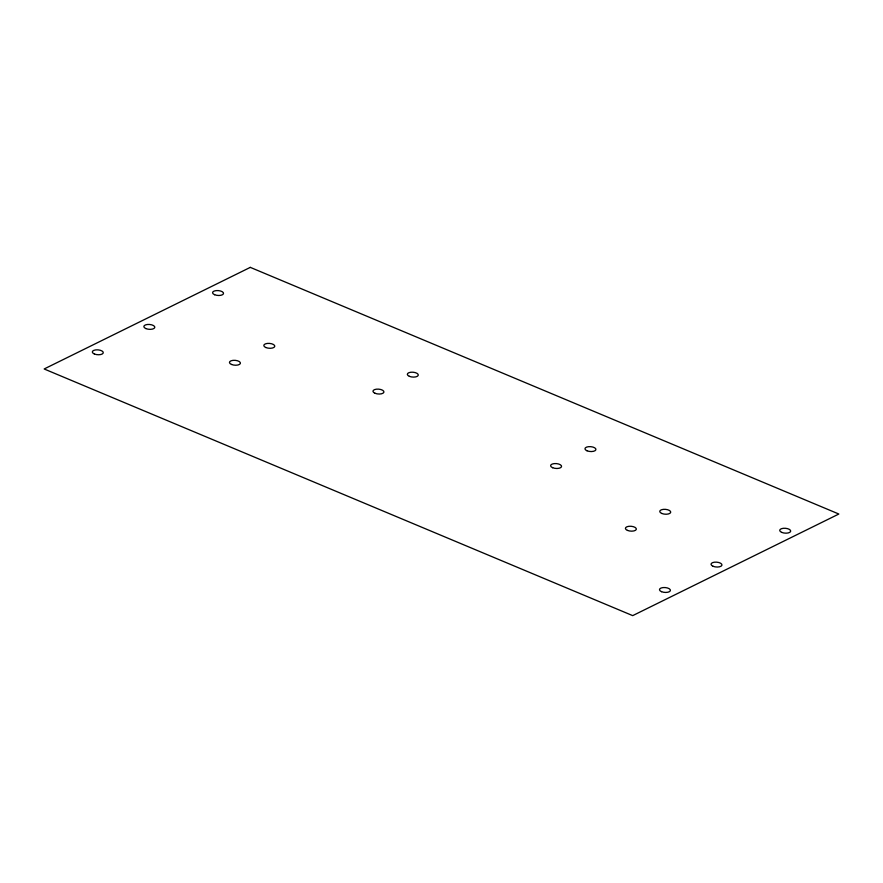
<?xml version="1.0" encoding="UTF-8"?>
<svg xmlns="http://www.w3.org/2000/svg" width="883" height="883" viewBox="0 0 883 883"><rect width="100%" height="100%" fill="white"/><g stroke="black" fill="none" stroke-linecap="round" stroke-linejoin="round"><path stroke-width="1.32" d="M250.297 267.372L44.15 368.973L632.703 615.628L838.85 514.027L250.297 267.372M94.36 353.984A5.497 2.439 4.4 0 0 103.223 352.99A5.497 2.439 4.4 0 0 95.805 349.889A5.497 2.439 4.4 0 0 94.36 353.984M661.522 591.676A5.497 2.439 4.4 0 0 670.374 590.683A5.497 2.439 4.4 0 0 662.967 587.581A5.497 2.439 4.4 0 0 661.522 591.676M627.449 530.396A5.497 2.439 4.4 0 0 636.301 529.403A5.497 2.439 4.4 0 0 628.895 526.301A5.497 2.439 4.4 0 0 627.449 530.396M781.764 532.405A5.497 2.439 4.4 0 0 790.627 531.423A5.497 2.439 4.4 0 0 783.21 528.31A5.497 2.439 4.4 0 0 781.764 532.405M587.007 450.783A5.497 2.439 4.4 0 0 595.87 449.8A5.497 2.439 4.4 0 0 588.453 446.688A5.497 2.439 4.4 0 0 587.007 450.783M409.37 376.335A5.497 2.439 4.4 0 0 418.233 375.352A5.497 2.439 4.4 0 0 410.816 372.24A5.497 2.439 4.4 0 0 409.37 376.335M713.056 566.268A5.497 2.439 4.4 0 0 721.908 565.286A5.497 2.439 4.4 0 0 714.502 562.184A5.497 2.439 4.4 0 0 713.056 566.268M552.648 467.714A5.497 2.439 4.4 0 0 561.511 466.732A5.497 2.439 4.4 0 0 554.094 463.619A5.497 2.439 4.4 0 0 552.648 467.714M375.01 393.266A5.497 2.439 4.4 0 0 383.873 392.284A5.497 2.439 4.4 0 0 376.456 389.171A5.497 2.439 4.4 0 0 375.01 393.266M214.613 294.712A5.497 2.439 4.4 0 0 223.476 293.73A5.497 2.439 4.4 0 0 216.059 290.617A5.497 2.439 4.4 0 0 214.613 294.712M231.501 364.458A5.497 2.439 4.4 0 0 240.364 363.476A5.497 2.439 4.4 0 0 232.957 360.363A5.497 2.439 4.4 0 0 231.501 364.458M145.894 328.586A5.497 2.439 4.4 0 0 154.757 327.593A5.497 2.439 4.4 0 0 147.34 324.491A5.497 2.439 4.4 0 0 145.894 328.586M661.797 513.465A5.497 2.439 4.4 0 0 670.661 512.471A5.497 2.439 4.4 0 0 663.243 509.37A5.497 2.439 4.4 0 0 661.797 513.465M265.86 347.527A5.497 2.439 4.4 0 0 274.723 346.544A5.497 2.439 4.4 0 0 267.306 343.432A5.497 2.439 4.4 0 0 265.86 347.527"/></g></svg>
